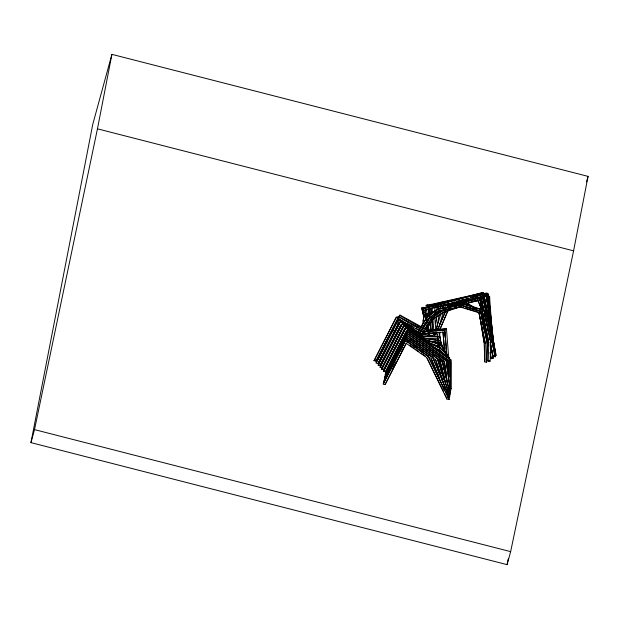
<?xml version="1.0" encoding="UTF-8"?>
<svg xmlns="http://www.w3.org/2000/svg" width="619" height="619" viewBox="0 0 619 619"><rect width="100%" height="100%" fill="white"/><g stroke="black" fill="none" stroke-linecap="round" stroke-linejoin="round"><path stroke-width="0.93" d="M420.595 327.258L426.901 317.516L437.231 309.136L460.567 304.881L480.576 310.978L487.269 343.073L486.666 362.332L484.731 361.875L485.311 343.158L478.874 312.27L485.257 343.591L485.311 343.158M486.72 361.898L487.269 343.073M440.72 308.301L464.057 304.045L484.073 310.134L490.759 342.237L490.155 361.488L488.221 361.032L488.801 342.322L488.747 342.756L482.309 311.86L463.933 306.266M433.176 330.662L434.159 318.328M434.693 311.682L435.064 306.939M435.219 329.873L436.287 316.502M436.766 310.251L437.068 306.428M398.675 321.168L397.112 320.085L375.988 361.156L374.062 360.691L396.384 316.951L421.384 334.268L439.707 332.388L439.707 336.891M375.988 361.156L379.54 353.929M399.154 322.367L378.039 363.43L376.104 362.974L398.427 319.234L422.986 336.241L439.923 336.535L441.254 344.133M377.752 359.345L377.698 359.778L375.764 359.322M378.039 363.43L399.209 321.934M401.197 324.549L380.074 365.62L378.147 365.164L400.47 321.416L424.588 338.121L440.21 340.52L443.792 349.758M380.074 365.62L380.128 365.179L378.843 364.877M403.155 326.639L382.031 367.701L380.097 367.245L402.427 323.505L426.112 339.916L440.473 344.334L445.75 352.412M404.787 328.697L383.672 369.76L381.737 369.303L404.06 325.563L427.319 341.673L440.473 348.064L447.39 355.02L447.39 356.915M382.031 367.701L403.209 326.205M383.672 369.76L404.841 328.263M406.629 330.755L385.505 371.818L383.571 371.361L405.902 327.621L449.224 357.635L449.224 359.554M383.223 383.997L405.553 340.257L428.209 355.948L449.255 399.588L446.879 399.031L426.576 357.449L406.281 343.39L385.157 384.453L383.223 383.997L405.499 340.69L428.155 356.382L449.255 399.588M385.505 371.818L406.242 331.18M385.157 384.453L406.335 342.957M397.406 318.39L398.342 316.286L425.857 331.335L444.821 329.811L446.879 355.236M399.038 317.191L399.975 315.086L427.489 330.136L446.446 328.612L448.76 358.231L448.814 357.797M407.078 333.68L407.132 333.246L446.284 360.366L450.477 392.492L446.229 360.8L407.078 333.68L384.801 376.986L407.132 333.246M425.423 333.54L415.697 328.635L415.751 328.202L425.477 333.107L425.423 333.54L442.964 332.132L444.488 350.942M444.821 329.811L444.767 330.252L425.802 331.769L416.672 327.165L416.726 326.731M446.446 328.612L446.4 329.045L427.435 330.569L418.297 325.965L418.351 325.532M439.707 332.388L439.652 332.821L421.33 334.701L421.384 334.268M425.802 331.769L425.857 331.335M422.645 327.962L428.456 318.63L429.957 317.415M427.435 330.569L427.489 330.136M425.091 328.735L431.946 317.795L440.929 310.506M447.39 355.02L447.336 355.453L440.426 348.497L427.265 342.106L404.006 325.996L381.737 369.303M449.224 357.635L449.17 358.068L405.847 328.055L383.571 371.361M448.713 381.668L448.767 362.254L447.22 361.187M450.663 361.883L407.395 331.436L385.064 375.176L407.341 331.869L450.663 361.883L450.671 390.674L450.717 361.45M446.879 399.031L446.933 398.597M428.402 319.064L438.136 311.171L460.443 307.101L460.497 306.668L463.252 307.511M449.564 397.793L432.712 357.016L405.948 338.485L383.625 382.225L405.894 338.918L432.658 357.457L449.564 397.793L448.04 397.437M449.858 396.083L437.215 358.177L406.335 336.79L384.012 380.53L406.281 337.223L437.161 358.61L449.858 396.083L448.396 395.734M450.16 394.288L441.742 359.268L406.729 335.018L384.407 378.758L406.675 335.452L441.687 359.701L450.16 394.288L448.76 393.955M451.034 388.608L450.98 389.042L451.027 359.817L407.704 329.811L385.374 373.551L407.65 330.244L450.972 360.25M484.839 359.902L484.785 360.335L484.112 342.121L480.274 318.607M484.731 361.875L484.785 361.442M488.221 361.032L488.275 360.598L489.567 360.908M490.759 342.237L490.705 342.671L484.019 310.568L464.002 304.478L441.595 308.564M422.259 309.864L422.204 310.297L421.965 307.713L423.845 307.279L423.791 307.713M482.425 294.814L423.094 310.823L423.087 308.161L424.998 307.635L425.346 314.143M423.094 310.823L423.148 310.382M423.218 320.363L423.272 319.922L423.466 321.694M425.168 320.627L426.151 313.624L424.085 314.274L423.976 315.141L435.9 311.427M425.276 311.814L423.311 312.912M425.423 318.816L425.477 318.383M425.725 316.688L425.779 316.247M428.008 305.159L428.062 304.718L426.158 305.152M431.76 304.741L431.814 304.3L429.872 304.734M430.073 338.856L430.128 338.415M432.464 335.606L432.41 336.04L431.103 335.738M434.855 334.477L434.801 334.91L433.517 334.608M435.699 333.115L435.644 333.548L436 331.652M440.759 306.544L440.813 306.103L438.685 306.978L475.5 299.155M439.869 329.501L447.816 310.8M448.272 305.182L447.653 306.916L448.496 304.966L468.088 301.043M450.021 306.018L449.967 306.451L455.63 305.314M481.698 309.895L477.187 298.544M477.814 300.617L477.922 299.743M485.992 320.155L484.352 310.746L479.06 297.538L446.044 307.844M483.478 310.08L480.166 294.164L482.062 293.097L495.154 356.823L493.08 356.327L490.534 344.056M479.686 299.611L479.06 297.538M472.158 297.058L480.514 295.147L482.89 306.312M480.731 296.865L480.785 296.431L482.944 306.807M480.847 297.29L480.901 296.857L433.989 307.597M482.008 310.22L480.708 302.606L481.892 308.889M495.154 356.823L482.116 292.655L423.032 308.595L423.682 318.537M482.34 295.155L482.449 294.28L482.781 296.424M483.687 294.814L483.385 292.663L426.104 305.585M484.259 297.012L484.035 294.845L485.93 294.435L494.867 349.549M484.104 295.34L483.841 293.182M484.994 293.808L484.94 294.242L486.844 293.839L494.032 346.539M486.789 296.749L486.604 294.574M487.13 295.139L486.952 292.965L483.222 293.754M488.592 296.037L488.461 293.855L486.573 294.242M489.675 298.497L489.59 296.308L487.702 296.687M492.337 351.097L492.391 350.656M493.08 356.327L493.134 355.894L495.208 356.382M422.406 326.12L424.085 314.274M423.148 334.91L423.52 332.279M424.27 326.964L424.711 323.814M443.343 312.193L438.221 329.223L436.325 328.774L436.403 328.248M438.221 329.223L438.36 328.511M435.528 323.629L436.952 316.046M438.198 309.423L438.91 305.631M436.349 330.043L439.258 314.429M440.279 308.943L440.867 305.67L448.218 303.62M30.95 442.631L92.734 124.465L111.915 54.356L588.05 176.369L573.589 250.842L510.644 551.63L507.085 564.644L30.95 442.631L34.509 429.617L97.454 128.829L111.915 54.356M507.085 564.644L508.191 558.957M586.533 181.909L588.05 176.369M436.325 328.774L440.836 313.98M442.291 308.951L443.405 305.314M444.666 308.115L445.781 304.471M439.521 325.107L445.2 311.976M447.088 307.597L448.226 304.966M445.827 310.839L437.912 329.138L439.83 329.594L448.141 310.367M449.262 307.759L450.856 304.068M374.062 360.691L396.33 317.385L421.33 334.701M379.973 353.085L397.166 319.652M376.104 362.974L398.373 319.667L422.932 336.674L439.877 336.968L441.2 344.566M378.147 365.164L400.416 321.849L424.533 338.554L440.155 340.953L443.738 350.192M380.569 364.328L400.81 324.975M380.097 367.245L402.373 323.938L426.058 340.349L440.419 344.768L445.695 352.845M393.97 365.991L394.852 364.282M392.16 369.845L396.114 362.146M401.398 351.886L403.596 347.607M397.46 317.957L398.342 316.286M398.651 317.593L399.975 315.086M378.155 358.927L385.823 344.419M386.271 343.576L387.154 341.897M392.485 331.823L393.375 330.144M397.669 323.907L398.551 322.228M417.446 332.124L419.024 329.695M417.918 331.753L419.496 329.316M421.067 326.878L426.847 317.949L437.176 309.577L460.513 305.314L480.53 311.411L487.215 343.506M419.566 332.372L420.611 330.763M423.226 326.716L428.456 318.63M418.986 333.618L420.556 331.196M419.411 333.649L421.462 330.476M423.04 328.039L429.865 317.485M420.355 332.535L421.407 330.91M422.986 328.472L430.337 317.106L437.71 311.125M421.485 333.958L422.529 332.341M425.145 328.302L431.946 317.795M421.431 334.399L423.001 331.97M430.36 319.659L431.404 318.112L442.84 310.815L449.046 308.711M424.147 331.908L422.537 334.639L424.092 332.341M425.702 329.61L432.944 318.893L443.869 311.914L457.565 307.287M426.158 329.277L432.89 319.327L443.815 312.355L460.257 306.792M431.892 318.228L441.626 310.336L461.147 306.776M434.507 315.736L442.894 310.382L446.446 309.175M423.04 308.726L424.944 308.069L423.032 308.595M480.166 294.164L482.008 293.53M455.313 306.181L465.952 302.583L476.823 308.672M458.803 305.415L465.898 303.016L475.098 308.169M424.03 314.707L435.033 311.272M448.736 307.419L479.005 297.979M477.133 298.985L478.951 298.412L484.298 311.179L487.138 326.198M427.118 315.589L429.632 314.808L429.578 315.241L423.698 317.075L423.752 316.642L425.439 316.116L426.05 318.878M477.009 300.029L467.887 302.877L482.085 300.014M437.749 312.696L441.378 311.558M466.919 303.596L477.868 300.176L481.752 309.454M422.978 309.028L482.062 293.097M426.924 309.368L429.702 308.618M431.551 308.115L438.956 306.119M451.924 302.621L454.702 301.871M456.551 301.376L459.329 300.625M461.178 300.122L463.956 299.379M465.813 298.876L468.591 298.126M470.44 297.631L477.845 295.627M479.702 295.131L482.48 294.381L482.116 292.655M448.079 302.149L421.91 308.146L423.775 317.4M421.856 308.579L441.509 304.084M456.915 301.925L460.613 301.074M462.463 300.656L468.01 299.379M426.05 306.026L478.634 294.157M481.443 293.522L483.331 293.097L495.718 353.031M437.269 303.519L440.063 302.9M441.927 302.482L445.649 301.654M447.514 301.244L451.243 300.416M484.104 294.404L485.985 293.994L486.263 295.727L484.313 296.571M483.981 295.278L485.876 294.868L494.658 349.031M440.782 305.624L444.488 304.819M474.169 298.358L476.026 297.956M479.733 297.143L481.59 296.741M435.683 307.156L481.536 297.182M439.49 302.637L441.556 302.196M484.097 293.994L486.898 293.398L494.086 346.106M453.959 303.31L458.648 302.312M460.528 301.91L464.281 301.113M481.133 297.956L479.253 298.35L481.095 298.01M486.519 294.683L488.406 294.288L493.838 344.582M487.076 294.992L488.352 294.729L493.475 342.168M462.478 301.438L464.343 301.058M448.551 304.533L450.09 304.223M451.808 303.875L467.863 300.656M479.276 298.799L481.141 298.42M487.671 297.112L489.536 296.741L492.128 331.73M488.205 297.437L489.482 297.174M447.707 306.482L459.468 304.122M472.692 301.476L482.139 299.581M438.19 310.738L440.047 310.398M448.411 308.873L450.268 308.533M454.919 307.689L456.776 307.349M458.64 307.009L460.497 306.668M427.435 335.397L429.307 335.204M434.004 334.724L435.877 334.531M421.748 336.403L437.703 334.771M427.319 332.96L430.089 332.736M425.098 338.438L438.206 338.67L438.515 340.435M434.089 341.324L435.954 341.611M426.561 340.612L438.701 342.469L439.389 344.241M374.108 360.258L376.043 360.715M380.151 366.812L382.085 367.268M381.791 368.87L383.726 369.326M383.625 370.928L385.56 371.385M448.094 397.003L449.618 397.359M97.454 128.829L573.589 250.842M34.509 429.617L510.644 551.63M465.093 308.069L477.953 311.984M460.443 307.101L478.82 312.703M428.642 342.957L439.119 346.176L440.658 348.543M431.42 346.067L439.211 349.851L442.91 353.581M465.79 304.502L467.461 305.446M399.92 315.52L418.297 325.965M403.255 319.443L409.051 322.731M410.707 323.675L415.674 326.492M398.288 316.719L416.672 327.165M407.472 323.497L413.268 326.793M399.147 319.226L415.697 328.635M416.618 340.458L418.165 341.533M422.8 344.744L424.348 345.812M428.982 349.023L430.484 350.068M432.735 351.623L434.244 352.668M437.997 355.267L440.248 356.83M442.539 358.416L444.086 359.484M445.626 360.552L448.713 362.688M411.031 338.578L415.001 341.332M418.181 343.53L420.564 345.178M425.33 348.482L428.503 350.679M432.472 353.434L434.855 355.082M439.622 358.386L444.388 361.682L447.436 384.438M437.61 358.563L439.196 359.662M437.556 358.997L439.931 360.645L445.572 383.664M407.851 340.473L409.43 341.564M414.954 345.394L417.322 347.035M421.268 349.766L423.636 351.406M428.371 354.687L435.474 359.608L445.533 389.274M406.675 341.618L408.246 342.702M412.177 345.425L416.107 348.149M419.249 350.323L422.39 352.497M425.532 354.679L431.033 358.486L444.318 390.21M409.453 345.116L414.142 348.365M415.697 349.441L418.823 351.607M421.168 353.232L425.067 355.933M439.266 349.418L441.734 351.902M427.056 357.883L443.544 391.665M444.396 393.398L446.508 397.731M480.654 303.039L484.244 311.62M484.971 317.145L486.047 319.721M431.451 358.935L439.204 377.435M438.755 342.036L439.784 344.69M435.528 359.175L442.84 380.747M439.985 360.212L445.177 381.389M482.394 294.714L496.082 355.19M482.549 296.083L496.028 355.631M480.514 295.147L483.145 306.776M482.363 311.427L488.608 341.386M483.277 293.53L495.664 353.464M480.22 293.731L480.599 295.526M491.958 350.23L492.739 354.006M425.532 315.605L426.29 319.389M426.669 321.276L427.056 323.164M427.605 325.896L428.51 330.368M429.052 333.053L429.772 336.628M426.429 320.766L426.808 322.654M427.551 326.337L428.271 329.912M428.812 332.596L429.54 336.171M421.965 307.713L423.644 316.038M487.493 328.078L488.376 332.767M489.265 337.456L489.621 339.336M490.511 344.025L493.173 358.107M484.422 312.556L486.549 323.822M490.635 345.402L493.119 358.54L491.053 358.053L489.993 352.412M488.654 344.644L482.402 311.581L488.747 345.843M490.619 355.027L491.339 358.811M483.787 293.623L489.033 321.911M489.381 323.799L490.256 328.511M483.733 294.056L488.979 322.344M438.26 338.237L438.569 340.001M438.879 341.765L439.188 343.53M439.49 345.301L439.8 347.066M438.825 342.199L439.753 351.313M484.414 297.948L485.327 303.573M485.629 305.453L485.93 307.326M481.002 311.017L484.066 329.811M480.948 311.45L483.4 326.484M479.152 312.456L484.058 342.555M486.549 295.015L491.385 330.469M444.442 361.248L446.856 379.261M428.596 309.345L429.029 313.175M430.128 322.754L431.002 330.414M428.425 308.819L429.3 316.456M430.066 323.141L430.832 329.826M426.537 309.392L427.412 317.005M427.628 318.909L427.953 321.764M428.387 325.571L428.936 330.329M429.261 333.184L429.586 336.04M424.549 332.829L424.735 334.631M422.522 333.123L422.707 334.887M444.767 330.252L446.748 354.726M444.751 332.813L445.131 337.517M445.363 340.334L445.665 344.094M445.966 347.855L446.276 351.623M443.018 331.699L444.543 350.509M492.399 334.09L492.693 337.92M425.168 310.142L425.4 313.701M425.586 316.533L425.771 319.365M426.329 327.869L426.514 330.701M425.532 316.974L425.717 319.806M425.903 322.638L426.027 324.526M426.212 327.358L426.398 330.19M486.611 357.217L486.758 360.9M431.892 307.999L431.969 311.829M432.132 319.481L432.348 329.997M431.838 308.424L431.938 313.191M432.077 319.853L432.294 330.329M429.95 308.533L430.05 313.284M429.896 308.974L429.981 312.773M430.197 323.226L430.251 326.074M449.023 362.007L449.023 377.195M448.767 362.254L448.767 377.443M447.22 360.776L447.22 368.367M445.703 368.274L445.703 374.062M445.44 368.823L445.44 374.48M445.386 368.32L445.386 376.801M443.8 360.567L443.753 369.705M443.753 374.541L443.753 379.377M441.796 360.034L441.796 361.953M441.85 367.276L441.796 373.474M441.85 376.878L441.796 380.19M441.703 367.175L441.703 371.88M439.753 359.894L439.753 366.564M439.753 370.379L439.753 374.193M439.652 332.821L439.652 337.324M439.652 345.472L439.66 347.36M439.66 349.248L439.66 351.143M439.66 360.591L439.66 364.258M439.66 370.68L439.66 372.522M437.757 334.337L437.757 344.04M437.757 344.984L437.703 347.305M437.71 358.649L437.71 360.537M437.765 364.854L437.71 370.03M437.71 372.878L437.71 375.725"/></g></svg>
